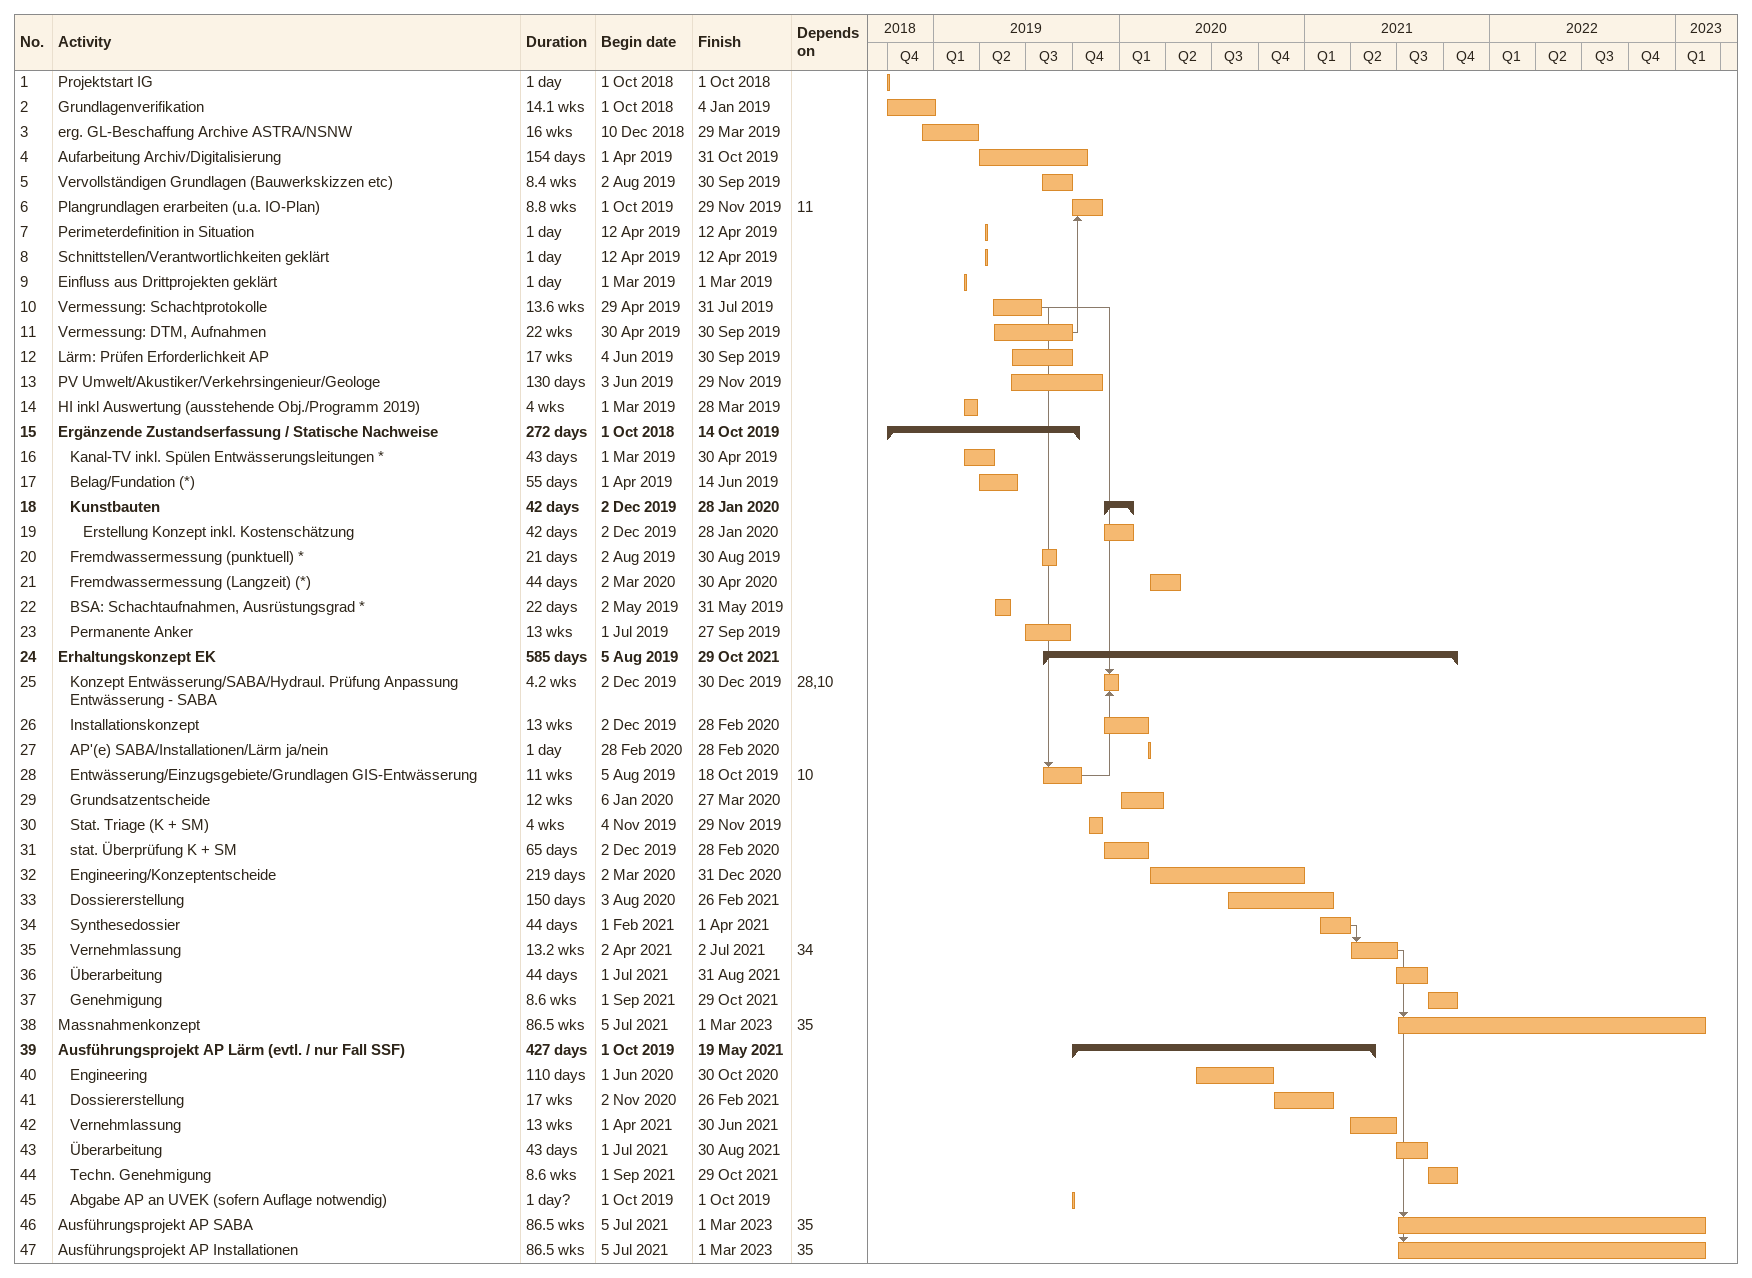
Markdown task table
| ID | Level | Task | Duration | Start | Finish | Predecessors |
|---|---|---|---|---|---|---|
| 1 | 1 | Projektstart IG | 1d | 2018-10-01 | 2018-10-01 |  |
| 2 | 1 | Grundlagenverifikation | 14.1w | 2018-10-01 | 2019-01-04 |  |
| 3 | 1 | erg. GL-Beschaffung Archive ASTRA/NSNW | 16w | 2018-12-10 | 2019-03-29 |  |
| 4 | 1 | Aufarbeitung Archiv/Digitalisierung | 154d | 2019-04-01 | 2019-10-31 |  |
| 5 | 1 | Vervollständigen Grundlagen (Bauwerkskizzen etc) | 8.4w | 2019-08-02 | 2019-09-30 |  |
| 6 | 1 | Plangrundlagen erarbeiten (u.a. IO-Plan) | 8.8w | 2019-10-01 | 2019-11-29 | 11 |
| 7 | 1 | Perimeterdefinition in Situation | 1d | 2019-04-12 | 2019-04-12 |  |
| 8 | 1 | Schnittstellen/Verantwortlichkeiten geklärt | 1d | 2019-04-12 | 2019-04-12 |  |
| 9 | 1 | Einfluss aus Drittprojekten geklärt | 1d | 2019-03-01 | 2019-03-01 |  |
| 10 | 1 | Vermessung: Schachtprotokolle | 13.6w | 2019-04-29 | 2019-07-31 |  |
| 11 | 1 | Vermessung: DTM, Aufnahmen | 22w | 2019-04-30 | 2019-09-30 |  |
| 12 | 1 | Lärm: Prüfen Erforderlichkeit AP | 17w | 2019-06-04 | 2019-09-30 |  |
| 13 | 1 | PV Umwelt/Akustiker/Verkehrsingenieur/Geologe | 130d | 2019-06-03 | 2019-11-29 |  |
| 14 | 1 | HI inkl Auswertung (ausstehende Obj./Programm 2019) | 4w | 2019-03-01 | 2019-03-28 |  |
| 15 | 1 | **Ergänzende Zustandserfassung / Statische Nachweise** | 272d | 2018-10-01 | 2019-10-14 |  |
| 16 | 2 | Kanal-TV inkl. Spülen Entwässerungsleitungen * | 43d | 2019-03-01 | 2019-04-30 |  |
| 17 | 2 | Belag/Fundation (*) | 55d | 2019-04-01 | 2019-06-14 |  |
| 18 | 2 | **Kunstbauten** | 42d | 2019-12-02 | 2020-01-28 |  |
| 19 | 3 | Erstellung Konzept inkl. Kostenschätzung | 42d | 2019-12-02 | 2020-01-28 |  |
| 20 | 2 | Fremdwassermessung (punktuell) * | 21d | 2019-08-02 | 2019-08-30 |  |
| 21 | 2 | Fremdwassermessung (Langzeit) (*) | 44d | 2020-03-02 | 2020-04-30 |  |
| 22 | 2 | BSA: Schachtaufnahmen, Ausrüstungsgrad * | 22d | 2019-05-02 | 2019-05-31 |  |
| 23 | 2 | Permanente Anker | 13w | 2019-07-01 | 2019-09-27 |  |
| 24 | 1 | **Erhaltungskonzept EK** | 585d | 2019-08-05 | 2021-10-29 |  |
| 25 | 2 | Konzept Entwässerung/SABA/Hydraul. Prüfung Anpassung Entwässerung - SABA | 4.2w | 2019-12-02 | 2019-12-30 | 28, 10 |
| 26 | 2 | Installationskonzept | 13w | 2019-12-02 | 2020-02-28 |  |
| 27 | 2 | AP'(e) SABA/Installationen/Lärm ja/nein | 1d | 2020-02-28 | 2020-02-28 |  |
| 28 | 2 | Entwässerung/Einzugsgebiete/Grundlagen GIS-Entwässerung | 11w | 2019-08-05 | 2019-10-18 | 10 |
| 29 | 2 | Grundsatzentscheide | 12w | 2020-01-06 | 2020-03-27 |  |
| 30 | 2 | Stat. Triage (K + SM) | 4w | 2019-11-04 | 2019-11-29 |  |
| 31 | 2 | stat. Überprüfung K + SM | 65d | 2019-12-02 | 2020-02-28 |  |
| 32 | 2 | Engineering/Konzeptentscheide | 219d | 2020-03-02 | 2020-12-31 |  |
| 33 | 2 | Dossiererstellung | 150d | 2020-08-03 | 2021-02-26 |  |
| 34 | 2 | Synthesedossier | 44d | 2021-02-01 | 2021-04-01 |  |
| 35 | 2 | Vernehmlassung | 13.2w | 2021-04-02 | 2021-07-02 | 34 |
| 36 | 2 | Überarbeitung | 44d | 2021-07-01 | 2021-08-31 |  |
| 37 | 2 | Genehmigung | 8.6w | 2021-09-01 | 2021-10-29 |  |
| 38 | 1 | Massnahmenkonzept | 86.5w | 2021-07-05 | 2023-03-01 | 35 |
| 39 | 1 | **Ausführungsprojekt AP Lärm (evtl. / nur Fall SSF)** | 427d | 2019-10-01 | 2021-05-19 |  |
| 40 | 2 | Engineering | 110d | 2020-06-01 | 2020-10-30 |  |
| 41 | 2 | Dossiererstellung | 17w | 2020-11-02 | 2021-02-26 |  |
| 42 | 2 | Vernehmlassung | 13w | 2021-04-01 | 2021-06-30 |  |
| 43 | 2 | Überarbeitung | 43d | 2021-07-01 | 2021-08-30 |  |
| 44 | 2 | Techn. Genehmigung | 8.6w | 2021-09-01 | 2021-10-29 |  |
| 45 | 2 | Abgabe AP an UVEK (sofern Auflage notwendig) | 1d? | 2019-10-01 | 2019-10-01 |  |
| 46 | 1 | Ausführungsprojekt AP SABA | 86.5w | 2021-07-05 | 2023-03-01 | 35 |
| 47 | 1 | Ausführungsprojekt AP Installationen | 86.5w | 2021-07-05 | 2023-03-01 | 35 |
